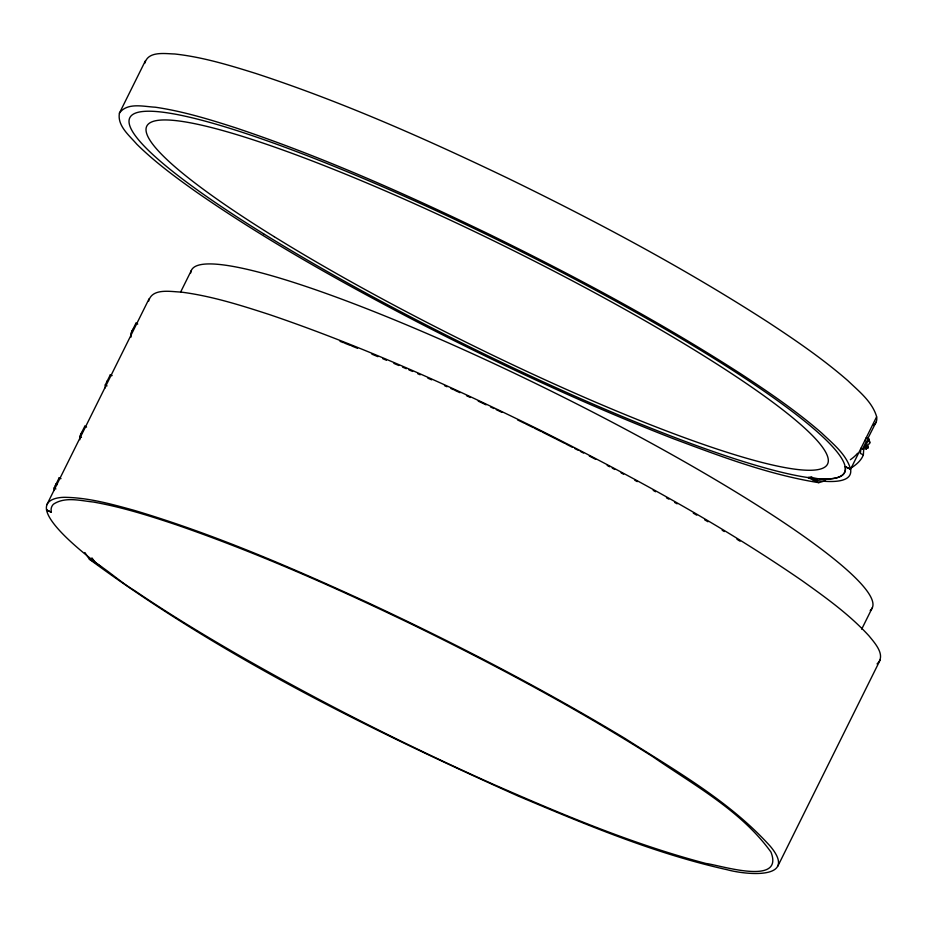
<?xml version="1.0" encoding="UTF-8"?>
<svg xmlns="http://www.w3.org/2000/svg" width="927" height="927" viewBox="0 0 927 927"><rect width="100%" height="100%" fill="white"/><g stroke="black" fill="none" stroke-linecap="round" stroke-linejoin="round"><path stroke-width="1.39" d="M60.997 478.61L59.224 477.753L54.102 488.054L54.206 490.499M86.57 427.092L84.797 426.235L79.676 436.536L79.873 439.711M112.144 375.574L110.371 374.717L105.249 385.018L105.4 387.834M866.096 449.062L867.881 445.354L867.22 447.312M148.644 301.101C152.098 287.799 170.707 291.738 180.927 292.063C211.298 295.922 240.638 305.226 269.653 314.647C363.083 346.431 453.152 387.301 541.577 430.939C631.067 475.922 719.456 523.79 802.052 580.65C825.598 597.452 849.422 614.474 869.028 635.922C874.706 642.921 886.374 655.459 877.058 663.906M144.89 63.106C148.111 50.788 165.099 53.754 174.716 53.986C202.434 57.011 229.27 65.18 255.794 73.465C342.48 101.889 426.026 139.015 508.205 178.413C597.104 221.68 684.543 268.32 767.683 321.936C795.378 340.116 822.828 358.876 847.846 380.661C858.75 391.171 872.029 401.437 876.583 416.49M55.377 485.435L56.28 483.778M81.008 434.01L81.912 432.353M133.048 329.34L132.306 330.927M51.286 512.214L46.547 509.943L51.286 512.214L51.101 509.526A411.067 55.782 26.4 0 1 53.592 504.103C65.238 496.432 80.475 500.719 93.349 502.028C121.68 507.034 149.201 515.713 176.42 524.833C258.239 553.06 337.428 588.355 415.296 625.992C496.501 665.702 576.374 708.413 652.828 756.699C694.161 785.296 741.032 810.569 770.963 852.075C784.532 886.56 719.213 864.891 706.073 863.5C632.817 844.254 562.759 814.717 493.523 784.393C406.802 745.609 321.854 702.782 239.409 655.563C203.766 635.041 168.575 613.686 134.554 590.569C118.841 581.125 105.504 567.88 89.409 559.236C221.113 656.339 369.039 729.132 517.857 795.922C586.049 824.717 654.902 853.709 727.405 869.781C745.435 874.752 798.68 880.279 770.395 846.386C729.653 801.171 675.574 770.754 624.786 738.309C541.692 688.24 455.447 643.5 367.555 602.492C291.472 567.579 214.322 534.207 133.975 510.29C112.016 504.253 89.722 498.019 66.814 497.37C58.899 496.93 44.496 498.888 46.547 509.943A406.177 55.122 26.4 0 0 101.599 567.046M145.458 60.684L119.421 113.129C117.103 125.817 129.386 135.504 136.756 144.16C155.018 162.167 175.759 177.393 196.64 192.19C267.046 240.95 342.028 282.7 417.903 322.248C501.217 365.157 586.281 404.867 673.651 438.819C720.951 456.455 768.668 474.659 818.726 482.666L808.089 477.567A406.211 55.133 26.4 0 0 845.308 466.687L850.592 469.224L876.629 416.768A406.211 55.133 26.4 0 1 873.558 425.296M867.417 445.4L866.606 447.243M133.024 329.421L132.306 330.557M867.626 448.228L868.112 447.185M868.309 447.185L867.834 448.193M56.13 484.172L55.539 485.366M81.773 432.747L81.17 433.94M106.721 382.121L107.347 380.881M107.323 381.275L106.767 382.387M56.408 485.342L57.011 484.126M137.717 324.056L135.945 323.199L130.823 333.511L131.066 337.046M46.848 504.728L149.143 298.668M180.591 292.144L191.298 270.568M862.585 448.992L866.49 441.125L864.914 440.371M863.686 449.514L861.009 448.239L860.36 453.419L863.361 454.867L863.686 449.514L868.889 439.027L866.224 437.741L866.594 438.9M861.693 629.155L872.4 607.579M777.857 866.096L880.152 660.036M119.421 113.129C127.254 102.109 143.87 106.675 155.319 107.208C182.7 111.217 209.27 119.34 235.551 127.799C322.944 157.022 407.254 194.682 490.151 234.74C576.27 276.964 661.009 322.364 741.635 374.392C769.34 392.561 796.791 411.333 821.797 433.118C832.713 443.616 845.992 453.894 850.546 468.946M867.545 439.074L876.2 421.912M866.293 447.857L865.679 448.668L867.324 445.273M866.78 448.17L866.177 449.108M825.551 480.684L818.877 482.631M817.035 479.271L813.373 480.105M811.785 476.756L808.089 477.567M340.047 341.345L343.488 342.7M344.659 343.164L350.476 345.47M351.646 345.945L357.532 348.309M371.866 354.16L377.926 356.675M382.805 358.714L386.466 360.255M393.871 363.384L398.83 365.516M402.573 367.115L406.327 368.737M408.83 369.815L412.608 371.46M417.66 373.674L420.186 374.786M427.822 378.146L431.646 379.85M444.485 385.609L447.057 386.779M450.939 388.54L453.523 389.711M454.809 390.302L460.001 392.689M466.501 395.678L470.406 397.486M478.239 401.148L486.096 404.832M490.58 406.965L493.952 408.552M496.2 409.63L501.831 412.318M867.742 441.055L869.746 442.017L868.889 439.027M845.146 466.605L850.592 469.224A406.211 55.133 26.4 0 1 813.373 480.105M105.249 385.018L107.034 385.875M79.676 436.536L81.46 437.393M54.102 488.054L55.887 488.911M517.59 419.931L524.346 423.222M525.47 423.778L533.338 427.648M534.462 428.216L541.206 431.553M542.33 432.109L555.783 438.853M556.907 439.421L564.717 443.384M565.829 443.952L572.515 447.37M574.728 448.506L578.066 450.221M580.279 451.356L583.593 453.083M589.305 456.038L595.713 459.386M607.197 465.447L609.734 466.791M612.26 468.135L614.786 469.479M621.09 472.851L623.593 474.207M634.81 480.279L637.278 481.623M653.211 490.395L655.644 491.739M666.443 497.799L668.831 499.143M674.74 502.492L677.104 503.836M693.303 513.164L696.733 515.157M704.624 519.78L707.95 521.75M722.168 530.244L724.323 531.542M736.965 539.271L740.047 541.183M94.763 561.808L91.912 557.88M89.351 559.155L84.878 552.527M136.443 324.415L135.945 323.199M110.869 375.933L110.371 374.717M85.296 427.451L84.797 426.235M59.722 478.969L59.224 477.753M190.753 272.886A379.977 51.564 26.4 0 1 555.76 393.372A379.977 51.564 26.4 0 1 870.198 610.499M857.591 453.222A381.275 69.374 2.7 0 1 850.349 459.711M869.978 442.272A380.093 23.951 48.8 0 1 868.205 444.23M863.315 454.867A380.093 70.881 3.4 0 1 851.032 468.054M274.195 236.675A379.977 51.564 26.4 0 0 824.451 467.335A379.977 51.564 26.4 0 0 362.944 181.356A379.977 51.564 26.4 0 0 274.195 236.675M263.546 233.755A398.981 54.148 26.4 0 0 841.31 475.945A398.981 54.148 26.4 0 0 356.721 175.666A398.981 54.148 26.4 0 0 263.546 233.755"/></g></svg>
